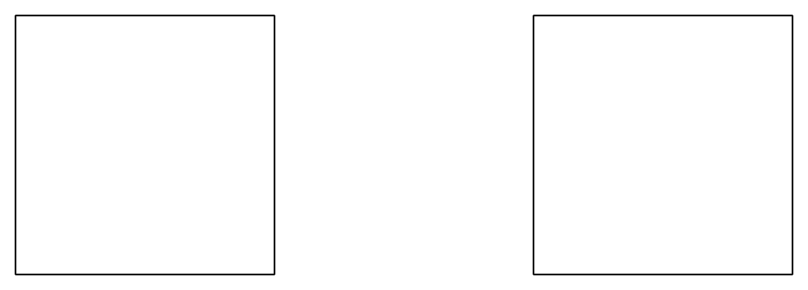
# Model space of a CAD drawing. Header units: millimetres. Extents: x -12 to 12, y -117 to 93.
# Drawn here: x -3 to 0, y -116.91 to -115.91 of the extents above; entities that cross this region are included whole.
import ezdxf

# ---------------------------------------------------------------- set-up
doc = ezdxf.new("R2010")
doc.units = ezdxf.units.MM
doc.header["$MEASUREMENT"] = 0

msp = doc.modelspace()

# ---------------------------------------------------------------- linework, layer by layer
for points in [[(-3, -116.91, 65.06), (-3, -115.91, 65.06), (-2, -115.91, 65.06), (-2, -116.91, 65.06)], [(-2, -116.91, 65.06), (-2, -115.91, 65.06), (-3, -115.91, 65.06), (-3, -116.91, 65.06)], [(0, -115.91, 66.06), (0, -115.91, 65.06), (-1, -115.91, 65.06), (-1, -115.91, 66.06)], [(-1, -115.91, 66.06), (-1, -115.91, 65.06), (-1, -116.91, 65.06), (-1, -116.91, 66.06)], [(-1, -116.91, 65.06), (-1, -115.91, 65.06), (0, -115.91, 65.06), (0, -116.91, 65.06)], [(0, -116.91, 66.06), (0, -115.91, 66.06), (-1, -115.91, 66.06), (-1, -116.91, 66.06)], [(0, -116.91, 65.06), (0, -115.91, 65.06), (0, -115.91, 66.06), (0, -116.91, 66.06)], [(-1, -116.91, 66.06), (-1, -116.91, 65.06), (0, -116.91, 65.06), (0, -116.91, 66.06)]]:
    msp.add_3dface(points)

doc.saveas('drawing.dxf')
